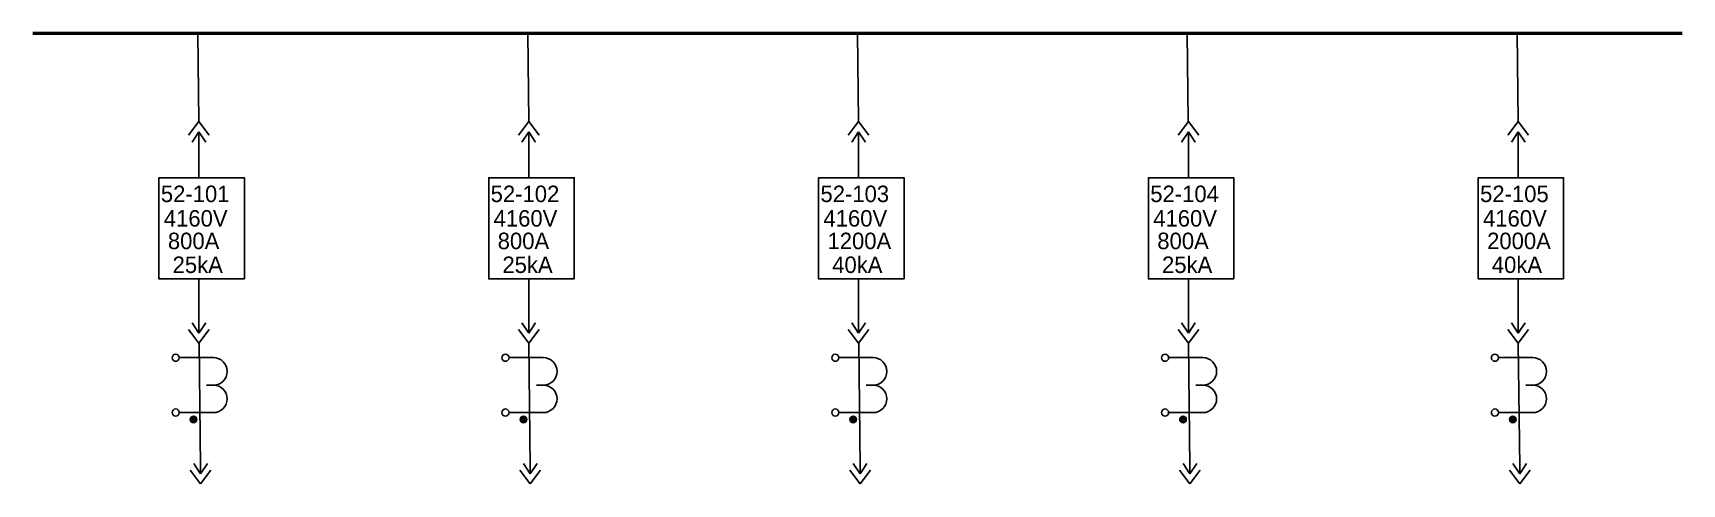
# Model space of a CAD drawing. Header units: metres. Extents: x -1.5 to 13.5, y 15.9 to 20.
import ezdxf
from ezdxf.enums import TextEntityAlignment as Align

# ---------------------------------------------------------------- set-up
doc = ezdxf.new("R2010")
doc.units = ezdxf.units.M
for name, color, linetype in [('SLD', 7, 'Continuous'), ('SYMS', 7, 'Continuous'), ('WIRES', 7, 'Continuous')]:
    doc.layers.add(name, color=color, linetype=linetype)
doc.styles.add('WD', font='txt')

# ---------------------------------------------------------------- blocks, each defined once
blk = doc.blocks.new('VXF1CT')
for p, q in [((-0.344, 0.25), (-0.032, 0.25)), ((-0.344, 0), (-0.281, 0)), ((-0.344, -0.25), (-0.032, -0.25))]:
    blk.add_line(p, q)
for centre in [(0, 0.249), (0, -0.249)]:
    blk.add_circle(centre, 0.0322)
for centre in [(-0.344, 0.125), (-0.344, -0.125)]:
    blk.add_arc(centre, 0.125, 90, 270)
at = {"linetype": 'Continuous', "style": 'WD', "flags": 8}
for tag, p in [('TERM02', (-0.045, 0.267)), ('TERM01', (-0.055, -0.231))]:
    blk.add_attdef(tag, text='', height=0.125, dxfattribs=at).set_placement(p, align=Align.RIGHT)
at = {"style": 'WD'}
for tag, p, height, flags in [('FAMILY', (-0.196, 0.191), 0.01, 9), ('X2TERM02', (0, 0.281), 0.0125, 1), ('X1TERM02', (0.032, 0.249), 0.0125, 1), ('X8TERM01', (0, -0.283), 0.0125, 1), ('X1TERM01', (0.032, -0.251), 0.0125, 1)]:
    blk.add_attdef(tag, p, '', height=height, dxfattribs=dict(at, flags=flags))
at = {"linetype": 'Continuous', "style": 'WD', "flags": 9}
for tag, p in [('MFG', (-0.173, 0.143)), ('CAT', (-0.171, 0.162)), ('ASSYCODE', (-0.171, 0.119))]:
    blk.add_attdef(tag, text='', height=0.01, dxfattribs=at).set_placement(p, align=Align.CENTER)
at = {"style": 'WD'}
blk.add_attdef('TAG1', (0.281, 0.031), '', height=0.125, dxfattribs=at)
blk.add_attdef('TYPE', text='', height=0.125, dxfattribs=at).set_placement((-0.047, -0.047), align=Align.CENTER)
at = {"style": 'WD', "width": 0.7}
blk.add_attdef('RATING1', (0.281, -0.125), '', height=0.125, dxfattribs=at)
for tag, p in [('INST', (-0.227, -0.422)), ('LOC', (-0.201, -0.601)), ('DESC1', (-0.201, -0.757)), ('DESC2', (-0.201, -0.914))]:
    blk.add_attdef(tag, text='', height=0.125, dxfattribs=at).set_placement(p, align=Align.CENTER)
blk = doc.blocks.new('WDDOT')
for radius in [0.03, 0.0187, 0.00929]:
    blk.add_circle((0, 0), radius)
blk = doc.blocks.new('VCN1PJ')
for p, q in [((0, 0.062), (-0.094, -0.062)), ((0, 0.062), (0.094, -0.062)), ((0, -0.031), (-0.062, -0.125)), ((0, -0.031), (0.062, -0.125)), ((0, -0.031), (0, -0.094))]:
    blk.add_line(p, q)
at = {"style": 'WD', "width": 0.7}
for tag, p in [('INST', (0.229, 0.85)), ('LOC', (-0.062, 0.68)), ('DESC1', (-0.062, 0.511)), ('DESC2', (-0.062, 0.354))]:
    blk.add_attdef(tag, text='', height=0.125, dxfattribs=at).set_placement(p, align=Align.RIGHT)
at = {"style": 'WD'}
blk.add_attdef('TAG1', text='', height=0.125, dxfattribs=at).set_placement((-0.062, 0.094), align=Align.RIGHT)
at = {"linetype": 'Continuous', "style": 'WD', "flags": 8}
blk.add_attdef('TERM02', (0.047, 0.062), '', height=0.125, dxfattribs=at)
at = {"style": 'WD'}
for tag, p, height, flags in [('WDBLKNAM', (-0.132, 0.045), 0.01, 9), ('FAMILY', (-0.132, 0.064), 0.01, 9), ('X2TERM02', (0, 0.062), 0.0125, 1), ('X2TERMDESC02', (0.026, 0.042), 0.01, 1), ('X8TERM01', (0, -0.094), 0.0125, 1), ('X8TERMDESC01', (0.013, -0.115), 0.01, 1)]:
    blk.add_attdef(tag, p, '', height=height, dxfattribs=dict(at, flags=flags))
at = {"linetype": 'Continuous', "style": 'WD', "flags": 9}
for tag, p in [('MFG', (-0.109, 0)), ('CAT', (-0.107, 0.019)), ('ASSYCODE', (-0.109, -0.014))]:
    blk.add_attdef(tag, text='', height=0.01, dxfattribs=at).set_placement(p, align=Align.CENTER)
at = {"style": 'WD'}
for tag, p in [('X4LINK', (-0.125, -0.062)), ('X1LINK', (0.125, -0.062))]:
    blk.add_attdef(tag, p, '', height=0.01, dxfattribs=at)
at = {"linetype": 'Continuous', "style": 'WD', "flags": 8}
blk.add_attdef('TERM01', text='', height=0.125, dxfattribs=at).set_placement((0.047, -0.156), align=Align.TOP_LEFT)
blk = doc.blocks.new('FEEDER_CELL')
for p, q in [((-0.49, 0.002), (0.582, -0.003)), ((0, 0), (0.009, -0.804)), ((0.024, -3.945), (0.011, -2.818))]:
    blk.add_line(p, q)
at = {"color": 7, "ltscale": 0.2}
blk.add_lwpolyline([(0.423, -2.235), (-0.354, -2.235), (-0.354, -1.315), (0.423, -1.315)], close=True, dxfattribs=at)
at = {"layer": 'WIRES', "color": 7, "ltscale": 0.2}
for p, q in [((0.01, -1.315), (0.01, -0.959)), ((0.01, -2.664), (0.01, -2.235))]:
    blk.add_line(p, q, dxfattribs=at)
at = {"layer": 'SYMS', "color": 7, "ltscale": 0.2, "xscale": -1}
blk.add_blockref('VCN1PJ', (0.01, -0.865), dxfattribs=at)
at = {"layer": 'SYMS', "color": 7, "ltscale": 0.2, "rotation": 180}
for name, p in [('VCN1PJ', (0.01, -2.758)), ('VXF1CT', (-0.202, -3.201)), ('WDDOT', (-0.039, -3.513))]:
    blk.add_blockref(name, p, dxfattribs=at)
at = {"layer": 'SYMS', "color": 7, "ltscale": 0.2, "xscale": -1, "rotation": 180}
blk.add_blockref('VCN1PJ', (0.024, -4.038), dxfattribs=at)
for tag, p in [('52-GEN', (-0.337, -1.536)), ('17.5KV', (-0.31, -1.759)), ('3150A', (-0.273, -1.964)), ('40KA', (-0.23, -2.181))]:
    blk.add_attdef(tag, p, '', height=0.15)

msp = doc.modelspace()

# ---------------------------------------------------------------- linework, layer by layer
at = {"lineweight": 50}
msp.add_line((-1.5, 20), (13.5, 20), dxfattribs=at)

# ---------------------------------------------------------------- block references
at = {"layer": 'SLD'}
for p, values in [((0, 20), {'40KA': '25kA', '3150A': '800A', '52-GEN': '52-101', '17.5KV': '4160V'}), ((3, 20), {'40KA': '25kA', '3150A': '800A', '52-GEN': '52-102', '17.5KV': '4160V'}), ((6, 20), {'40KA': '40kA', '3150A': '1200A', '52-GEN': '52-103', '17.5KV': '4160V'}), ((9, 20), {'40KA': '25kA', '3150A': '800A', '52-GEN': '52-104', '17.5KV': '4160V'}), ((12, 20), {'40KA': '40kA', '3150A': '2000A', '52-GEN': '52-105', '17.5KV': '4160V'})]:
    msp.add_blockref('FEEDER_CELL', p, dxfattribs=at).add_auto_attribs(values)

doc.saveas('drawing.dxf')
